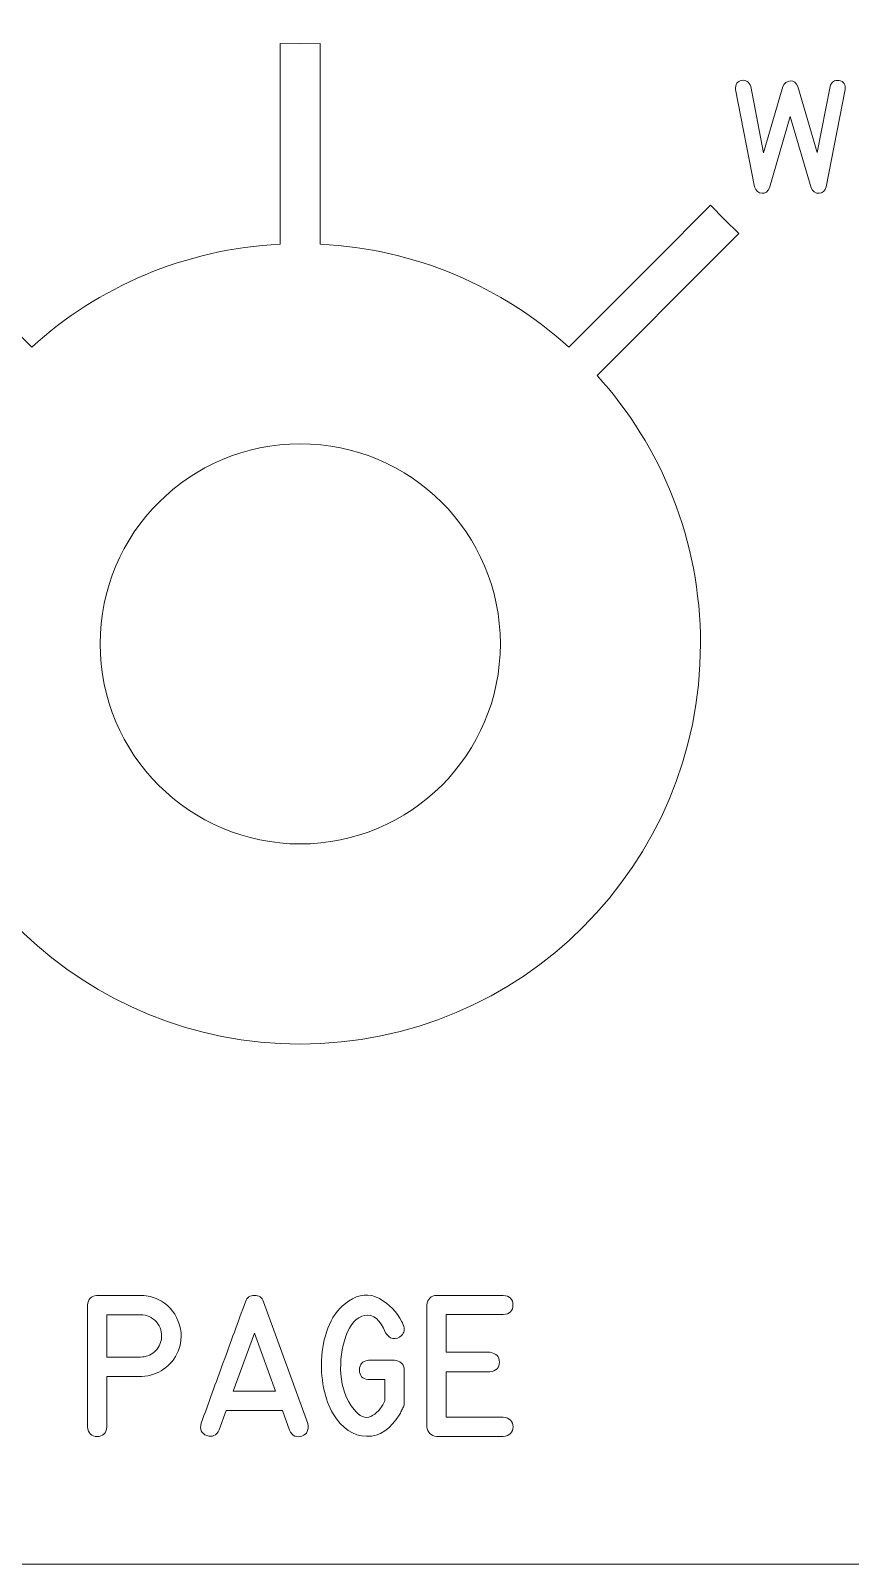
# Model space of a CAD drawing. Header units: millimetres. Extents: x -77 to 69, y -94 to 121.
# Drawn here: x 23.69 to 44.17, y 56.24 to 94.56 of the extents above; entities that cross this region are included whole.
import ezdxf

# ---------------------------------------------------------------- set-up
doc = ezdxf.new("R2010")
doc.units = ezdxf.units.MM
doc.header["$MEASUREMENT"] = 0
doc.layers.add('Cut', color=7, linetype='Continuous')
doc.layers.add('LED', color=7, linetype='Continuous')
doc.layers.add('Engrave', color=7, linetype='Continuous', plot=False)

msp = doc.modelspace()

# ---------------------------------------------------------------- linework, layer by layer
at = {"layer": 'Cut', "lineweight": 9}
msp.add_open_spline([(58.6855, 119.8133), (58.6853, 120.2114), (58.5269, 120.5931), (58.2452, 120.8744), (58.2452, 120.8744), (57.9636, 121.1557), (57.5836, 121.3136), (57.1855, 121.3133), (57.1855, 121.3133), (57.1855, 121.3133), (-64.3395, 121.3133), (-64.3395, 121.3133), (-64.3395, 121.3133), (-64.7375, 121.3131), (-65.1192, 121.1547), (-65.4005, 120.873), (-65.4005, 120.873), (-65.6818, 120.5914), (-65.8397, 120.2114), (-65.8395, 119.8133), (-65.8395, 119.8133), (-65.8395, 119.8133), (-65.8395, 107.8258), (-65.8395, 107.8258), (-65.8395, 107.8258), (-65.8385, 106.2355), (-66.4692, 104.71), (-67.593, 103.5848), (-67.593, 103.5848), (-68.7168, 102.4595), (-70.2492, 101.8268), (-71.8395, 101.8258), (-71.8395, 101.8258), (-71.8395, 101.8258), (-74.302, 101.8258), (-74.302, 101.8258), (-74.302, 101.8258), (-74.7, 101.8256), (-75.0817, 101.6672), (-75.363, 101.3855), (-75.363, 101.3855), (-75.6443, 101.1039), (-75.8022, 100.7239), (-75.802, 100.3258), (-75.802, 100.3258), (-75.802, 100.3258), (-75.802, 77.2258), (-75.802, 77.2258), (-75.802, 77.2258), (-75.8017, 76.8277), (-75.6433, 76.4461), (-75.3617, 76.1648), (-75.3617, 76.1648), (-75.08, 75.8835), (-74.7, 75.7256), (-74.302, 75.7258), (-74.302, 75.7258), (-74.302, 75.7258), (-71.8395, 75.7258), (-71.8395, 75.7258), (-71.8395, 75.7258), (-70.2492, 75.7268), (-68.7236, 75.0961), (-67.5984, 73.9723), (-67.5984, 73.9723), (-66.4732, 72.8485), (-65.8405, 71.3161), (-65.8395, 69.7258), (-65.8395, 69.7258), (-65.8395, 69.7258), (-65.8395, 57.7383), (-65.8395, 57.7383), (-65.8395, 57.7383), (-65.8392, 57.3402), (-65.6808, 56.9586), (-65.3992, 56.6773), (-65.3992, 56.6773), (-65.1175, 56.396), (-64.7375, 56.2381), (-64.3395, 56.2383), (-64.3395, 56.2383), (-64.3395, 56.2383), (57.1855, 56.2383), (57.1855, 56.2383), (57.1855, 56.2383), (57.5836, 56.2386), (57.9653, 56.397), (58.2466, 56.6786), (58.2466, 56.6786), (58.5279, 56.9603), (58.6858, 57.3402), (58.6855, 57.7383), (58.6855, 57.7383), (58.6855, 57.7383), (58.6855, 69.7258), (58.6855, 69.7258), (58.6855, 69.7258), (58.6845, 71.3161), (59.3153, 72.8417), (60.4391, 73.9669), (60.4391, 73.9669), (61.5629, 75.0921), (63.0952, 75.7248), (64.6855, 75.7258), (64.6855, 75.7258), (64.6855, 75.7258), (67.148, 75.7258), (67.148, 75.7258), (67.148, 75.7258), (67.5461, 75.7261), (67.9278, 75.8845), (68.2091, 76.1661), (68.2091, 76.1661), (68.4904, 76.4478), (68.6483, 76.8277), (68.648, 77.2258), (68.648, 77.2258), (68.648, 77.2258), (68.648, 100.3258), (68.648, 100.3258), (68.648, 100.3258), (68.6478, 100.7239), (68.4894, 101.1056), (68.2077, 101.3869), (68.2077, 101.3869), (67.9261, 101.6682), (67.5461, 101.8261), (67.148, 101.8258), (67.148, 101.8258), (67.148, 101.8258), (64.6855, 101.8258), (64.6855, 101.8258), (64.6855, 101.8258), (63.0952, 101.8248), (61.5697, 102.4556), (60.4445, 103.5794), (60.4445, 103.5794), (59.3192, 104.7032), (58.6865, 106.2355), (58.6855, 107.8258), (58.6855, 107.8258), (58.6855, 107.8258), (58.6855, 119.8133), (58.6855, 119.8133)], degree=3, knots=[0, 0, 0, 0, 0.027027, 0.027027, 0.027027, 0.027027, 0.0540541, 0.0540541, 0.0540541, 0.0540541, 0.0810811, 0.0810811, 0.0810811, 0.0810811, 0.1081081, 0.1081081, 0.1081081, 0.1081081, 0.1351351, 0.1351351, 0.1351351, 0.1351351, 0.1621622, 0.1621622, 0.1621622, 0.1621622, 0.1891892, 0.1891892, 0.1891892, 0.1891892, 0.2162162, 0.2162162, 0.2162162, 0.2162162, 0.2432432, 0.2432432, 0.2432432, 0.2432432, 0.2702703, 0.2702703, 0.2702703, 0.2702703, 0.2972973, 0.2972973, 0.2972973, 0.2972973, 0.3243243, 0.3243243, 0.3243243, 0.3243243, 0.3513514, 0.3513514, 0.3513514, 0.3513514, 0.3783784, 0.3783784, 0.3783784, 0.3783784, 0.4054054, 0.4054054, 0.4054054, 0.4054054, 0.4324324, 0.4324324, 0.4324324, 0.4324324, 0.4594595, 0.4594595, 0.4594595, 0.4594595, 0.4864865, 0.4864865, 0.4864865, 0.4864865, 0.5135135, 0.5135135, 0.5135135, 0.5135135, 0.5405405, 0.5405405, 0.5405405, 0.5405405, 0.5675676, 0.5675676, 0.5675676, 0.5675676, 0.5945946, 0.5945946, 0.5945946, 0.5945946, 0.6216216, 0.6216216, 0.6216216, 0.6216216, 0.6486486, 0.6486486, 0.6486486, 0.6486486, 0.6756757, 0.6756757, 0.6756757, 0.6756757, 0.7027027, 0.7027027, 0.7027027, 0.7027027, 0.7297297, 0.7297297, 0.7297297, 0.7297297, 0.7567568, 0.7567568, 0.7567568, 0.7567568, 0.7837838, 0.7837838, 0.7837838, 0.7837838, 0.8108108, 0.8108108, 0.8108108, 0.8108108, 0.8378378, 0.8378378, 0.8378378, 0.8378378, 0.8648649, 0.8648649, 0.8648649, 0.8648649, 0.8918919, 0.8918919, 0.8918919, 0.8918919, 0.9189189, 0.9189189, 0.9189189, 0.9189189, 0.9459459, 0.9459459, 0.9459459, 0.9459459, 1, 1, 1, 1], dxfattribs=at)
at = {"layer": 'Engrave', "color": 240, "lineweight": 9}
for points, knots in [([(30.923, 89.226), (33.3077, 89.1086), (35.4727, 88.1559), (37.1316, 86.6543), (37.1316, 86.6543), (37.1316, 86.6543), (37.9487, 87.4713), (37.9487, 87.4713), (37.9487, 87.4713), (37.9487, 87.4713), (39.3124, 88.8349), (39.3124, 88.8349), (39.3124, 88.8349), (39.3124, 88.8349), (40.6761, 90.1984), (40.6761, 90.1984), (40.6761, 90.1984), (40.6761, 90.1984), (41.0247, 89.8399), (41.0247, 89.8399), (41.0247, 89.8399), (41.0247, 89.8399), (41.3832, 89.4912), (41.3832, 89.4912), (41.3832, 89.4912), (41.3832, 89.4912), (40.0195, 88.1277), (40.0195, 88.1277), (40.0195, 88.1277), (40.0195, 88.1277), (38.6558, 86.7641), (38.6558, 86.7641), (38.6558, 86.7641), (38.6558, 86.7641), (37.8387, 85.9472), (37.8387, 85.9472), (37.8387, 85.9472), (39.4448, 84.173), (40.423, 81.8199), (40.423, 79.2383), (40.423, 79.2383), (40.423, 73.7154), (35.9459, 69.2383), (30.423, 69.2383), (30.423, 69.2383), (25.0678, 69.2383), (20.6958, 73.4477), (20.4353, 78.7383), (20.4353, 78.7383), (20.4353, 78.7383), (19.2798, 78.7383), (19.2798, 78.7383), (19.2798, 78.7383), (19.2798, 78.7383), (18.4966, 78.7383), (18.4966, 78.7383), (18.4966, 78.7383), (18.4966, 78.7383), (15.4229, 78.7383), (15.4229, 78.7383), (15.4229, 78.7383), (15.4229, 78.7383), (15.4229, 79.7383), (15.4229, 79.7383), (15.4229, 79.7383), (15.4229, 79.7383), (18.4966, 79.7383), (18.4966, 79.7383), (18.4966, 79.7383), (18.4966, 79.7383), (19.2798, 79.7383), (19.2798, 79.7383), (19.2798, 79.7383), (19.2798, 79.7383), (20.4353, 79.7383), (20.4353, 79.7383), (20.4353, 79.7383), (20.5527, 82.1231), (21.5055, 84.2882), (23.0073, 85.9472), (23.0073, 85.9472), (23.0073, 85.9472), (22.1902, 86.7642), (22.1902, 86.7642), (22.1902, 86.7642), (22.1902, 86.7642), (20.971, 87.9832), (20.971, 87.9832), (20.971, 87.9832), (20.971, 87.9832), (19.4628, 89.4913), (19.4628, 89.4913), (19.4628, 89.4913), (19.4628, 89.4913), (19.8213, 89.84), (19.8213, 89.84), (19.8213, 89.84), (19.8213, 89.84), (20.1699, 90.1985), (20.1699, 90.1985), (20.1699, 90.1985), (20.1699, 90.1985), (21.6781, 88.6904), (21.6781, 88.6904), (21.6781, 88.6904), (21.6781, 88.6904), (22.8973, 87.4714), (22.8973, 87.4714), (22.8973, 87.4714), (22.8973, 87.4714), (23.7144, 86.6543), (23.7144, 86.6543), (23.7144, 86.6543), (25.3733, 88.1559), (27.5383, 89.1086), (29.923, 89.226), (29.923, 89.226), (29.923, 89.226), (29.923, 90.3814), (29.923, 90.3814), (29.923, 90.3814), (29.923, 90.3814), (29.923, 90.9131), (29.923, 90.9131), (29.923, 90.9131), (29.923, 90.9131), (29.923, 94.2383), (29.923, 94.2383), (29.923, 94.2383), (29.923, 94.2383), (30.423, 94.2314), (30.423, 94.2314), (30.423, 94.2314), (30.423, 94.2314), (30.923, 94.2383), (30.923, 94.2383), (30.923, 94.2383), (30.923, 94.2383), (30.923, 90.9131), (30.923, 90.9131), (30.923, 90.9131), (30.923, 90.9131), (30.923, 90.3814), (30.923, 90.3814), (30.923, 90.3814), (30.923, 90.3814), (30.923, 89.226), (30.923, 89.226)], [0, 0, 0, 0, 0.0263158, 0.0263158, 0.0263158, 0.0263158, 0.0526316, 0.0526316, 0.0526316, 0.0526316, 0.0789474, 0.0789474, 0.0789474, 0.0789474, 0.1052632, 0.1052632, 0.1052632, 0.1052632, 0.1315789, 0.1315789, 0.1315789, 0.1315789, 0.1578947, 0.1578947, 0.1578947, 0.1578947, 0.1842105, 0.1842105, 0.1842105, 0.1842105, 0.2105263, 0.2105263, 0.2105263, 0.2105263, 0.2368421, 0.2368421, 0.2368421, 0.2368421, 0.2631579, 0.2631579, 0.2631579, 0.2631579, 0.2894737, 0.2894737, 0.2894737, 0.2894737, 0.3157895, 0.3157895, 0.3157895, 0.3157895, 0.3421053, 0.3421053, 0.3421053, 0.3421053, 0.3684211, 0.3684211, 0.3684211, 0.3684211, 0.3947368, 0.3947368, 0.3947368, 0.3947368, 0.4210526, 0.4210526, 0.4210526, 0.4210526, 0.4473684, 0.4473684, 0.4473684, 0.4473684, 0.4736842, 0.4736842, 0.4736842, 0.4736842, 0.5, 0.5, 0.5, 0.5, 0.5263158, 0.5263158, 0.5263158, 0.5263158, 0.5526316, 0.5526316, 0.5526316, 0.5526316, 0.5789474, 0.5789474, 0.5789474, 0.5789474, 0.6052632, 0.6052632, 0.6052632, 0.6052632, 0.6315789, 0.6315789, 0.6315789, 0.6315789, 0.6578947, 0.6578947, 0.6578947, 0.6578947, 0.6842105, 0.6842105, 0.6842105, 0.6842105, 0.7105263, 0.7105263, 0.7105263, 0.7105263, 0.7368421, 0.7368421, 0.7368421, 0.7368421, 0.7631579, 0.7631579, 0.7631579, 0.7631579, 0.7894737, 0.7894737, 0.7894737, 0.7894737, 0.8157895, 0.8157895, 0.8157895, 0.8157895, 0.8421053, 0.8421053, 0.8421053, 0.8421053, 0.8684211, 0.8684211, 0.8684211, 0.8684211, 0.8947368, 0.8947368, 0.8947368, 0.8947368, 0.9210526, 0.9210526, 0.9210526, 0.9210526, 0.9473684, 0.9473684, 0.9473684, 0.9473684, 1, 1, 1, 1]), ([(42.8544, 93.1625), (42.8544, 93.1625), (43.337, 91.5143), (43.337, 91.5143), (43.337, 91.5143), (43.337, 91.5143), (43.6592, 93.1625), (43.6592, 93.1625), (43.6592, 93.1625), (43.6978, 93.2867), (43.7735, 93.337), (43.8859, 93.314), (43.8859, 93.314), (43.9988, 93.2909), (44.0501, 93.2161), (44.0412, 93.0896), (44.0412, 93.0896), (44.0412, 93.0896), (43.5642, 90.6559), (43.5642, 90.6559), (43.5642, 90.6559), (43.5351, 90.5538), (43.4748, 90.5012), (43.3845, 90.4974), (43.3845, 90.4974), (43.2942, 90.4936), (43.2284, 90.5402), (43.1879, 90.6366), (43.1879, 90.6366), (43.1879, 90.6366), (42.6672, 92.4141), (42.6672, 92.4141), (42.6672, 92.4141), (42.6672, 92.4141), (42.1503, 90.6366), (42.1503, 90.6366), (42.1503, 90.6366), (42.1084, 90.5374), (42.0435, 90.4908), (41.956, 90.4974), (41.956, 90.4974), (41.869, 90.504), (41.8074, 90.5567), (41.7717, 90.6559), (41.7717, 90.6559), (41.7717, 90.6559), (41.2947, 93.0896), (41.2947, 93.0896), (41.2947, 93.0896), (41.2947, 93.2208), (41.3469, 93.2966), (41.4518, 93.3163), (41.4518, 93.3163), (41.5567, 93.3361), (41.6329, 93.2848), (41.6804, 93.1625), (41.6804, 93.1625), (41.6804, 93.1625), (41.9988, 91.5115), (41.9988, 91.5115), (41.9988, 91.5115), (41.9988, 91.5115), (42.481, 93.1625), (42.481, 93.1625), (42.481, 93.1625), (42.5205, 93.2533), (42.584, 93.3003), (42.6705, 93.3031), (42.6705, 93.3031), (42.7575, 93.306), (42.8187, 93.2589), (42.8544, 93.1625)], [0, 0, 0, 0, 0.0526316, 0.0526316, 0.0526316, 0.0526316, 0.1052632, 0.1052632, 0.1052632, 0.1052632, 0.1578947, 0.1578947, 0.1578947, 0.1578947, 0.2105263, 0.2105263, 0.2105263, 0.2105263, 0.2631579, 0.2631579, 0.2631579, 0.2631579, 0.3157895, 0.3157895, 0.3157895, 0.3157895, 0.3684211, 0.3684211, 0.3684211, 0.3684211, 0.4210526, 0.4210526, 0.4210526, 0.4210526, 0.4736842, 0.4736842, 0.4736842, 0.4736842, 0.5263158, 0.5263158, 0.5263158, 0.5263158, 0.5789474, 0.5789474, 0.5789474, 0.5789474, 0.6315789, 0.6315789, 0.6315789, 0.6315789, 0.6842105, 0.6842105, 0.6842105, 0.6842105, 0.7368421, 0.7368421, 0.7368421, 0.7368421, 0.7894737, 0.7894737, 0.7894737, 0.7894737, 0.8421053, 0.8421053, 0.8421053, 0.8421053, 0.8947368, 0.8947368, 0.8947368, 0.8947368, 1, 1, 1, 1]), ([(26.4315, 62.9591), (26.4315, 62.9591), (26.4644, 62.9591), (26.4644, 62.9591), (26.4644, 62.9591), (26.6114, 62.9485), (26.7466, 62.9156), (26.8706, 62.8591), (26.8706, 62.8591), (27.1082, 62.748), (27.2763, 62.5646), (27.3751, 62.3094), (27.3751, 62.3094), (27.4739, 62.0548), (27.4727, 61.8061), (27.3722, 61.5639), (27.3722, 61.5639), (27.2904, 61.3722), (27.1699, 61.2217), (27.01, 61.1135), (27.01, 61.1135), (26.8507, 61.0048), (26.6684, 60.9442), (26.4644, 60.9318), (26.4644, 60.9318), (26.4644, 60.9318), (26.4315, 60.9301), (26.4315, 60.9301), (26.4315, 60.9301), (26.4315, 60.9301), (25.5942, 60.9301), (25.5942, 60.9301), (25.5942, 60.9301), (25.5942, 60.9301), (25.5942, 59.6742), (25.5942, 59.6742), (25.5942, 59.6742), (25.5736, 59.5125), (25.4919, 59.4314), (25.3496, 59.4314), (25.3496, 59.4314), (25.2073, 59.4314), (25.1262, 59.5125), (25.1068, 59.6742), (25.1068, 59.6742), (25.1068, 59.6742), (25.1068, 62.718), (25.1068, 62.718), (25.1068, 62.718), (25.1239, 62.8603), (25.1997, 62.9409), (25.3343, 62.9591), (25.3343, 62.9591), (25.3343, 62.9591), (25.3496, 62.9591), (25.3496, 62.9591), (25.3496, 62.9591), (25.3496, 62.9591), (26.4315, 62.9591), (26.4315, 62.9591)], [0, 0, 0, 0, 0.0625, 0.0625, 0.0625, 0.0625, 0.125, 0.125, 0.125, 0.125, 0.1875, 0.1875, 0.1875, 0.1875, 0.25, 0.25, 0.25, 0.25, 0.3125, 0.3125, 0.3125, 0.3125, 0.375, 0.375, 0.375, 0.375, 0.4375, 0.4375, 0.4375, 0.4375, 0.5, 0.5, 0.5, 0.5, 0.5625, 0.5625, 0.5625, 0.5625, 0.625, 0.625, 0.625, 0.625, 0.6875, 0.6875, 0.6875, 0.6875, 0.75, 0.75, 0.75, 0.75, 0.8125, 0.8125, 0.8125, 0.8125, 0.875, 0.875, 0.875, 0.875, 1, 1, 1, 1]), ([(27.9489, 59.7636), (28.1324, 60.2704), (28.3164, 60.7766), (28.5004, 61.2823), (28.5004, 61.2823), (28.6851, 61.7879), (28.8697, 62.2941), (29.0543, 62.8004), (29.0543, 62.8004), (29.0925, 62.905), (29.1678, 62.9579), (29.2801, 62.9591), (29.2801, 62.9591), (29.393, 62.9603), (29.4688, 62.9074), (29.5076, 62.8004), (29.5076, 62.8004), (29.5076, 62.8004), (30.6118, 59.7554), (30.6118, 59.7554), (30.6118, 59.7554), (30.6459, 59.5931), (30.5965, 59.489), (30.4636, 59.442), (30.4636, 59.442), (30.3301, 59.3944), (30.2278, 59.4432), (30.1549, 59.5866), (30.1549, 59.5866), (30.1549, 59.5866), (29.978, 60.0793), (29.978, 60.0793), (29.978, 60.0793), (29.978, 60.0793), (28.5739, 60.0793), (28.5739, 60.0793), (28.5739, 60.0793), (28.5739, 60.0793), (28.4017, 59.5984), (28.4017, 59.5984), (28.4017, 59.5984), (28.3282, 59.4537), (28.2235, 59.4067), (28.0883, 59.4567), (28.0883, 59.4567), (27.9525, 59.5061), (27.906, 59.609), (27.9489, 59.7636)], [0, 0, 0, 0, 0.0769231, 0.0769231, 0.0769231, 0.0769231, 0.1538462, 0.1538462, 0.1538462, 0.1538462, 0.2307692, 0.2307692, 0.2307692, 0.2307692, 0.3076923, 0.3076923, 0.3076923, 0.3076923, 0.3846154, 0.3846154, 0.3846154, 0.3846154, 0.4615385, 0.4615385, 0.4615385, 0.4615385, 0.5384615, 0.5384615, 0.5384615, 0.5384615, 0.6153846, 0.6153846, 0.6153846, 0.6153846, 0.6923077, 0.6923077, 0.6923077, 0.6923077, 0.7692308, 0.7692308, 0.7692308, 0.7692308, 0.8461538, 0.8461538, 0.8461538, 0.8461538, 1, 1, 1, 1]), ([(32.1293, 60.8525), (32.1293, 60.8525), (32.114, 60.8542), (32.114, 60.8542), (32.114, 60.8542), (31.9734, 60.8713), (31.9035, 60.9513), (31.9035, 61.0935), (31.9035, 61.0935), (31.9035, 61.2358), (31.9734, 61.3158), (32.114, 61.3328), (32.114, 61.3328), (32.114, 61.3328), (32.1293, 61.3364), (32.1293, 61.3364), (32.1293, 61.3364), (32.1293, 61.3364), (32.1445, 61.3364), (32.1445, 61.3364), (32.1445, 61.3364), (32.1445, 61.3364), (32.7801, 61.3364), (32.7801, 61.3364), (32.7801, 61.3364), (32.8471, 61.3364), (32.9042, 61.3128), (32.9518, 61.2652), (32.9518, 61.2652), (32.9994, 61.2176), (33.0229, 61.16), (33.0229, 61.0935), (33.0229, 61.0935), (33.0229, 61.0935), (33.0229, 60.2204), (33.0229, 60.2204), (33.0229, 60.2204), (33.0229, 60.2204), (33.0024, 60.1757), (33.0024, 60.1757), (33.0024, 60.1757), (33.0024, 60.1757), (32.9906, 60.1481), (32.9906, 60.1481), (32.9906, 60.1481), (32.9906, 60.1481), (32.9783, 60.1222), (32.9783, 60.1222), (32.9783, 60.1222), (32.9783, 60.1222), (32.9647, 60.0964), (32.9647, 60.0964), (32.9647, 60.0964), (32.9647, 60.0964), (32.9506, 60.0705), (32.9506, 60.0705), (32.9506, 60.0705), (32.9506, 60.0705), (32.9389, 60.0446), (32.9389, 60.0446), (32.9389, 60.0446), (32.9389, 60.0446), (32.9247, 60.0188), (32.9247, 60.0188), (32.9247, 60.0188), (32.9247, 60.0188), (32.9095, 59.9929), (32.9095, 59.9929), (32.9095, 59.9929), (32.6866, 59.6143), (32.4097, 59.429), (32.0793, 59.4373), (32.0793, 59.4373), (31.7483, 59.4461), (31.4707, 59.6331), (31.2456, 59.9982), (31.2456, 59.9982), (31.1386, 60.1716), (31.0598, 60.3886), (31.008, 60.6502), (31.008, 60.6502), (30.9563, 60.9113), (30.9404, 61.1782), (30.9616, 61.451), (30.9616, 61.451), (30.9822, 61.7238), (31.0457, 61.9831), (31.1515, 62.2295), (31.1515, 62.2295), (31.2579, 62.4758), (31.4167, 62.6716), (31.6277, 62.8162), (31.6277, 62.8162), (31.8923, 62.9956), (32.1492, 63.0161), (32.3997, 62.8791), (32.3997, 62.8791), (32.6502, 62.7416), (32.8371, 62.5493), (32.9612, 62.3012), (32.9612, 62.3012), (32.9612, 62.3012), (32.9747, 62.2736), (32.9747, 62.2736), (32.9747, 62.2736), (32.9747, 62.2736), (32.9853, 62.2494), (32.9853, 62.2494), (32.9853, 62.2494), (32.9853, 62.2494), (32.9988, 62.2236), (32.9988, 62.2236), (32.9988, 62.2236), (33.0382, 62.1148), (33.0229, 62.0254), (32.9541, 61.9566), (32.9541, 61.9566), (32.8877, 61.8914), (32.8154, 61.8667), (32.7372, 61.8832), (32.7372, 61.8832), (32.659, 61.9002), (32.599, 61.9461), (32.5561, 62.0219), (32.5561, 62.0219), (32.4221, 62.3553), (32.2492, 62.5005), (32.0369, 62.4576), (32.0369, 62.4576), (31.8253, 62.4152), (31.6665, 62.2418), (31.5607, 61.9378), (31.5607, 61.9378), (31.4572, 61.6439), (31.4167, 61.3275), (31.4384, 60.9895), (31.4384, 60.9895), (31.4602, 60.6514), (31.5707, 60.3562), (31.7694, 60.1052), (31.7694, 60.1052), (31.9058, 59.9294), (32.0446, 59.873), (32.1863, 59.9359), (32.1863, 59.9359), (32.3274, 59.9994), (32.4385, 60.1169), (32.5202, 60.2892), (32.5202, 60.2892), (32.5202, 60.2892), (32.5391, 60.3268), (32.5391, 60.3268), (32.5391, 60.3268), (32.5391, 60.3268), (32.5391, 60.8525), (32.5391, 60.8525), (32.5391, 60.8525), (32.5391, 60.8525), (32.1293, 60.8525), (32.1293, 60.8525)], [0, 0, 0, 0, 0.0243902, 0.0243902, 0.0243902, 0.0243902, 0.0487805, 0.0487805, 0.0487805, 0.0487805, 0.0731707, 0.0731707, 0.0731707, 0.0731707, 0.097561, 0.097561, 0.097561, 0.097561, 0.1219512, 0.1219512, 0.1219512, 0.1219512, 0.1463415, 0.1463415, 0.1463415, 0.1463415, 0.1707317, 0.1707317, 0.1707317, 0.1707317, 0.195122, 0.195122, 0.195122, 0.195122, 0.2195122, 0.2195122, 0.2195122, 0.2195122, 0.2439024, 0.2439024, 0.2439024, 0.2439024, 0.2682927, 0.2682927, 0.2682927, 0.2682927, 0.2926829, 0.2926829, 0.2926829, 0.2926829, 0.3170732, 0.3170732, 0.3170732, 0.3170732, 0.3414634, 0.3414634, 0.3414634, 0.3414634, 0.3658537, 0.3658537, 0.3658537, 0.3658537, 0.3902439, 0.3902439, 0.3902439, 0.3902439, 0.4146341, 0.4146341, 0.4146341, 0.4146341, 0.4390244, 0.4390244, 0.4390244, 0.4390244, 0.4634146, 0.4634146, 0.4634146, 0.4634146, 0.4878049, 0.4878049, 0.4878049, 0.4878049, 0.5121951, 0.5121951, 0.5121951, 0.5121951, 0.5365854, 0.5365854, 0.5365854, 0.5365854, 0.5609756, 0.5609756, 0.5609756, 0.5609756, 0.5853659, 0.5853659, 0.5853659, 0.5853659, 0.6097561, 0.6097561, 0.6097561, 0.6097561, 0.6341463, 0.6341463, 0.6341463, 0.6341463, 0.6585366, 0.6585366, 0.6585366, 0.6585366, 0.6829268, 0.6829268, 0.6829268, 0.6829268, 0.7073171, 0.7073171, 0.7073171, 0.7073171, 0.7317073, 0.7317073, 0.7317073, 0.7317073, 0.7560976, 0.7560976, 0.7560976, 0.7560976, 0.7804878, 0.7804878, 0.7804878, 0.7804878, 0.804878, 0.804878, 0.804878, 0.804878, 0.8292683, 0.8292683, 0.8292683, 0.8292683, 0.8536585, 0.8536585, 0.8536585, 0.8536585, 0.8780488, 0.8780488, 0.8780488, 0.8780488, 0.902439, 0.902439, 0.902439, 0.902439, 0.9268293, 0.9268293, 0.9268293, 0.9268293, 0.9512195, 0.9512195, 0.9512195, 0.9512195, 1, 1, 1, 1]), ([(35.4964, 62.4787), (35.4964, 62.4787), (34.0683, 62.4787), (34.0683, 62.4787), (34.0683, 62.4787), (34.0683, 62.4787), (34.0683, 61.5363), (34.0683, 61.5363), (34.0683, 61.5363), (34.0683, 61.5363), (35.1572, 61.5363), (35.1572, 61.5363), (35.1572, 61.5363), (35.32, 61.5122), (35.4012, 61.4304), (35.4006, 61.2911), (35.4006, 61.2911), (35.4, 61.1512), (35.3189, 61.07), (35.1572, 61.0471), (35.1572, 61.0471), (35.1572, 61.0471), (34.0683, 61.0471), (34.0683, 61.0471), (34.0683, 61.0471), (34.0683, 61.0471), (34.0683, 59.9153), (34.0683, 59.9153), (34.0683, 59.9153), (34.0683, 59.9153), (35.4964, 59.9153), (35.4964, 59.9153), (35.4964, 59.9153), (35.6581, 59.8912), (35.7392, 59.8106), (35.7392, 59.6725), (35.7392, 59.6725), (35.7392, 59.5349), (35.6581, 59.4543), (35.4964, 59.4314), (35.4964, 59.4314), (35.4964, 59.4314), (33.829, 59.4314), (33.829, 59.4314), (33.829, 59.4314), (33.6855, 59.4496), (33.6038, 59.5314), (33.5844, 59.676), (33.5844, 59.676), (33.5844, 59.676), (33.5844, 62.718), (33.5844, 62.718), (33.5844, 62.718), (33.6062, 62.8697), (33.6879, 62.9497), (33.829, 62.9591), (33.829, 62.9591), (33.829, 62.9591), (35.4964, 62.9591), (35.4964, 62.9591), (35.4964, 62.9591), (35.6581, 62.9468), (35.7392, 62.8656), (35.7386, 62.7169), (35.7386, 62.7169), (35.7381, 62.5681), (35.6569, 62.4887), (35.4964, 62.4787)], [0, 0, 0, 0, 0.0555556, 0.0555556, 0.0555556, 0.0555556, 0.1111111, 0.1111111, 0.1111111, 0.1111111, 0.1666667, 0.1666667, 0.1666667, 0.1666667, 0.2222222, 0.2222222, 0.2222222, 0.2222222, 0.2777778, 0.2777778, 0.2777778, 0.2777778, 0.3333333, 0.3333333, 0.3333333, 0.3333333, 0.3888889, 0.3888889, 0.3888889, 0.3888889, 0.4444444, 0.4444444, 0.4444444, 0.4444444, 0.5, 0.5, 0.5, 0.5, 0.5555556, 0.5555556, 0.5555556, 0.5555556, 0.6111111, 0.6111111, 0.6111111, 0.6111111, 0.6666667, 0.6666667, 0.6666667, 0.6666667, 0.7222222, 0.7222222, 0.7222222, 0.7222222, 0.7777778, 0.7777778, 0.7777778, 0.7777778, 0.8333333, 0.8333333, 0.8333333, 0.8333333, 0.8888889, 0.8888889, 0.8888889, 0.8888889, 1, 1, 1, 1]), ([(26.4315, 62.4735), (26.4315, 62.4735), (25.5942, 62.4735), (25.5942, 62.4735), (25.5942, 62.4735), (25.5942, 62.4735), (25.5942, 61.4175), (25.5942, 61.4175), (25.5942, 61.4175), (25.5942, 61.4175), (26.4315, 61.4175), (26.4315, 61.4175), (26.4315, 61.4175), (26.5626, 61.4175), (26.6778, 61.461), (26.7783, 61.5486), (26.7783, 61.5486), (26.8789, 61.6356), (26.9377, 61.745), (26.9553, 61.8755), (26.9553, 61.8755), (26.9759, 62.0343), (26.933, 62.1736), (26.8277, 62.2935), (26.8277, 62.2935), (26.7219, 62.4135), (26.5896, 62.4735), (26.4315, 62.4735)], [0, 0, 0, 0, 0.125, 0.125, 0.125, 0.125, 0.25, 0.25, 0.25, 0.25, 0.375, 0.375, 0.375, 0.375, 0.5, 0.5, 0.5, 0.5, 0.625, 0.625, 0.625, 0.625, 0.75, 0.75, 0.75, 0.75, 1, 1, 1, 1]), ([(29.8022, 60.5632), (29.8022, 60.5632), (29.2783, 62.0101), (29.2783, 62.0101), (29.2783, 62.0101), (29.2783, 62.0101), (28.7515, 60.5632), (28.7515, 60.5632), (28.7515, 60.5632), (28.7515, 60.5632), (29.8022, 60.5632), (29.8022, 60.5632)], [0, 0, 0, 0, 0.25, 0.25, 0.25, 0.25, 0.5, 0.5, 0.5, 0.5, 1, 1, 1, 1]), ([(29.2783, 62.0101), (29.2783, 62.0101), (29.8022, 60.5632), (29.8022, 60.5632), (29.8022, 60.5632), (29.8022, 60.5632), (29.2783, 62.0101), (29.2783, 62.0101)], [0, 0, 0, 0, 0.3333333, 0.3333333, 0.3333333, 0.3333333, 1, 1, 1, 1])]:
    msp.add_open_spline(points, degree=3, knots=knots, dxfattribs=at)
at = {"layer": 'LED', "color": 250, "lineweight": 9}
msp.add_ellipse((30.423, 79.2383), major_axis=(0, 5), ratio=1, dxfattribs=at)

doc.saveas('drawing.dxf')
